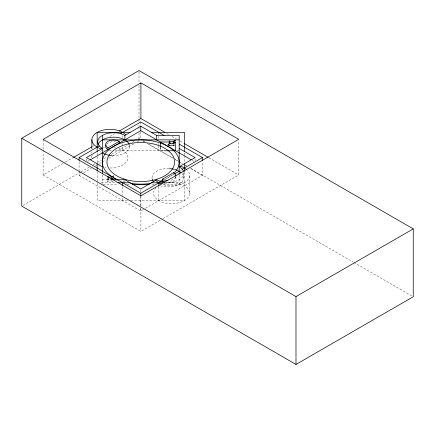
<?xml version="1.0" encoding="UTF-8"?>
<svg xmlns="http://www.w3.org/2000/svg" width="435" height="435" viewBox="0 0 435 435"><rect width="100%" height="100%" fill="white"/><g stroke="black" fill="none" stroke-linecap="round" stroke-linejoin="round"><path stroke-width="0.33" stroke-dasharray="2.17 1.63" d="M91.861 155.681L91.861 157.584A18.069 10.435 0 0 1 92.247 155.447M91.861 153.136L91.861 151.864M183.847 177.73L183.842 173.483M189.698 193.205L189.698 175.397M108.266 178.388L107.227 179.541A11.19 6.46 0 0 1 106.466 180.074L106.379 180.133A10.891 6.286 0 0 1 107.401 179.639L109.397 179.041A2.61 1.506 0 0 1 109.696 179.008M43.114 150.102L43.114 174.973L64.782 162.462M65.364 162.125L72.977 157.731M92.302 146.573L95.232 144.882M109.87 136.432L114.557 133.724M87.604 161.396L89.305 160.412M22.924 205.434L80.383 172.265M80.97 171.923L89.175 167.187M93.28 164.816L95.037 163.799M97.386 162.445L101.491 160.08M103.834 158.721L107.353 156.692M111.458 154.322L128.461 144.507M131.979 142.473L134.91 140.782M137.841 139.091L139.01 138.412L140.19 139.091M79.083 170.781L79.083 175.397L81.416 174.049M83.748 172.706L91.328 168.329M95.406 165.974L97.157 164.963M99.479 163.625L101.801 162.282M102.383 161.945L105.868 159.933M108.772 158.258L134.366 143.479M137.281 141.794L139.031 140.788M164.767 179.563L173.995 174.234M180.324 170.58L181.46 169.922M79.083 175.397L140.782 211.018L144.86 208.659M145.442 208.321L202.476 175.397L202.476 161.543M43.114 174.973L140.907 231.431L162.576 218.925M163.158 218.587L238.701 174.973L238.701 140.695M101.192 150.211L105.227 150.211M109.261 150.211L111.953 150.211M115.313 150.211L163.56 150.211M177.007 150.211L180.373 150.211M163.652 150.749L160.357 150.749L160.357 148.726M102.377 179.758L110.92 179.758M101.192 182.776L116.656 182.776M164.903 182.776L184.407 182.776A18.069 10.435 0 0 0 187.431 170.335M103.035 184.222L118.255 184.222M126.906 184.222L130.288 184.222M151.951 184.222L154.659 184.222M163.304 184.222L179.187 184.222A15.91 9.184 0 0 0 181.846 173.271M127.395 200.584L97.157 200.584L97.157 181.118M130.739 200.584L184.407 200.584L184.407 171.694M112.66 181.449L112.524 181.379A4.986 2.882 0 0 0 111.773 181.074L110.283 180.781A2.61 1.506 0 0 0 109.397 180.824L107.401 181.422A10.891 6.286 0 0 0 106.379 181.917L106.466 181.857A11.19 6.46 0 0 0 107.227 181.324L108.266 180.172A2.61 1.506 0 0 0 108.342 179.66L107.836 178.796A4.986 2.882 0 0 0 107.385 178.421A4.883 2.817 0 0 0 107.189 178.296L107.314 178.355A4.986 2.882 0 0 0 108.059 178.665L109.555 178.959A2.61 1.506 0 0 0 109.843 178.964M166.676 133.387L169.014 134.741M171.945 136.432L176.626 139.135M180.144 141.163L183.657 143.191M208.838 157.731L238.701 174.973M192.254 160.412L193.961 161.396M143.131 140.793L144.898 141.81M149.015 144.192L173.146 158.117M173.734 158.46L178.442 161.178M179.03 161.516L182.559 163.555M185.506 165.256L186.68 165.936M190.802 168.312L353.225 262.087M353.813 262.425L412.663 296.404M142.528 140.788L144.279 141.794M147.193 143.479L172.793 158.258M175.115 159.596L182.086 163.625M184.407 164.963L186.153 165.974M190.818 168.666L202.476 175.397M111.681 180.547L112.002 180.944A4.986 2.882 0 0 0 112.447 181.313A4.883 2.817 0 0 0 112.643 181.444M195.092 158.862L195.092 160.776M184.407 152.892L184.407 155.072M184.407 155.572L184.407 162.326M179.187 175.131L179.187 184.222A15.91 9.184 0 0 1 160.216 185.761M175.925 176.539L175.925 177.73M173.587 174.022L173.587 174.468A7.988 4.611 0 0 1 174.517 175.115M158.851 132.398L158.851 138.993M158.851 143.615L158.851 144.931M158.851 145.594L158.851 150.211M158.851 186.729L158.851 200.584M140.907 195.81L140.907 205.891M140.907 208.582L140.907 231.431M140.782 121.969L140.782 125.927M140.782 131.859L140.782 139.118M140.782 189.584L140.782 192.134M140.782 196.506L140.782 211.018M139.01 71.911L139.01 82.77M139.01 85.483L139.01 118.733M139.01 119.413L139.01 122.126M139.01 124.84L139.01 126.199M139.01 126.879L139.01 130.272M139.01 132.985L139.01 138.412M124.872 180.4L124.872 182.308M122.708 135.698L122.708 137.677M122.708 143.615L122.708 150.211M122.708 186.729L122.708 195.304M122.708 197.947L122.708 200.584M108.353 178.638L108.353 179.824M102.377 175.06L102.377 183.586M97.157 152.892L97.157 162.326M97.157 171.694L97.157 180.764M86.467 158.862L86.467 160.776M79.083 161.543L79.083 170.118M43.114 139.352L43.114 149.433M118.701 148.465A18.069 10.435 0 0 1 127.428 160.2A18.069 10.435 0 0 1 109.935 168.019M106.232 167.796A18.069 10.435 0 0 1 105.036 167.627M99.691 166.181A18.069 10.435 0 0 1 98.788 165.8M103.312 147.878A18.069 10.435 0 0 1 104.449 147.644M113.633 147.378A18.069 10.435 0 0 1 115.416 147.644M164.452 183.63A18.069 10.435 0 0 1 189.6 192.129A18.069 10.435 0 0 1 168.008 203.428A18.069 10.435 0 0 1 155.828 188.143M184.407 182.776A18.069 10.435 0 0 1 162.859 184.516M152.027 177.73A15.91 9.184 0 0 1 169.036 168.568M129.532 146.372A15.91 9.184 0 0 1 112.529 155.534M101.409 152.255A15.91 9.184 0 0 1 100.518 151.576M183.82 172.744A15.91 9.184 0 0 1 165.768 182.363M106.64 144.132A7.988 4.611 0 0 1 115.259 141.859M175.756 176.784A7.988 4.611 0 0 1 166.3 182.243M171.526 175.338A38.405 22.174 0 0 1 164.881 179.318M124.829 182.221A38.405 22.174 0 0 1 122.376 181.509M175.756 176.893A7.988 4.611 0 0 1 169.574 180.46"/><path stroke-width="0.65" d="M111.659 179.394L112.605 178.415A11.19 6.46 0 0 1 113.372 177.882L113.54 177.779A11.196 6.465 0 0 1 112.437 178.317M173.386 143.757L174.332 142.778A11.19 6.46 0 0 1 175.098 142.245L175.267 142.142M169.639 145.056L168.954 145.687A11.19 6.46 0 0 1 168.187 146.22L168.041 146.312A11.196 6.465 0 0 1 169.123 145.785L171.124 145.187A2.61 1.506 0 0 1 172.01 145.143L173.5 145.437A4.986 2.882 0 0 1 174.25 145.741L174.25 145.741A4.986 2.882 0 0 1 173.728 145.306L173.402 144.909M175.267 140.358L175.098 140.461A11.19 6.46 0 0 0 174.332 141L173.293 142.153A2.61 1.506 0 0 0 173.222 142.664L173.728 143.523A4.986 2.882 0 0 0 174.261 143.958L174.261 143.958A4.986 2.882 0 0 0 173.5 143.653L172.01 143.36A2.61 1.506 0 0 0 171.124 143.403L169.123 144.001A11.196 6.465 0 0 0 168.041 144.529L168.019 144.545M113.54 175.996L113.372 176.099A11.19 6.46 0 0 0 112.605 176.632L111.567 177.784A2.61 1.506 0 0 0 111.496 178.296L112.002 179.16A4.986 2.882 0 0 0 112.35 179.459M168.041 144.529L168.187 144.442A11.19 6.46 0 0 0 168.954 143.903L169.993 142.751A2.61 1.506 0 0 0 170.063 142.24L169.558 141.38A4.986 2.882 0 0 0 169.025 140.945L169.025 140.945A4.986 2.882 0 0 0 169.786 141.25L171.281 141.538A2.61 1.506 0 0 0 172.162 141.5L174.163 140.897A10.891 6.286 0 0 0 175.185 140.407L175.245 140.369M21.75 138.259L139.01 70.557L413.25 228.886L413.25 296.741L295.99 364.443L21.75 206.114L21.75 138.259L295.99 296.588L413.25 228.886M140.907 82.889L43.114 139.352L140.907 195.81L238.701 139.352L140.907 82.889L140.907 118.51L164.919 132.37M73.564 157.394L91.72 146.91M119.239 131.022L140.907 118.51M79.083 160.227L79.083 157.584L99.305 145.91M120.56 133.643L140.782 121.969L164.071 135.415M102.377 166.774L86.467 157.584L102.377 148.4A15.91 9.184 0 0 1 102.377 135.415A15.91 9.184 0 0 1 124.872 135.415L140.782 126.226L156.687 135.415L179.187 135.415L179.187 174.484M106.015 144.975A7.988 4.611 0 0 0 107.978 149.629L107.978 147.851L119.272 141.332L119.272 143.11A7.988 4.611 0 0 0 118.739 142.832M90.442 159.754L140.782 130.69L191.117 159.754M164.767 181.96A7.988 4.611 0 0 1 162.293 180.987L162.293 179.209L173.587 172.69A7.988 4.611 0 0 1 175.925 175.947M117.488 179.758L140.782 193.205L161.004 181.531M182.254 169.264L202.476 157.584L202.476 160.885M161.303 181.558L163.033 180.558M174.571 173.897L179.187 171.232M175.245 142.153L175.185 142.185A10.891 6.286 0 0 1 174.158 142.68L172.766 143.158M112.437 178.317L111.045 178.796M130.092 132.398L97.157 132.398L97.157 151.418M151.467 132.398L184.407 132.398L184.407 151.418M102.377 139.874L179.187 139.874M168.927 141.995L160.357 141.995L160.357 148.726M174.201 141.995L175.522 141.995L175.522 150.749L164.31 150.749M112.235 179.758L124.872 179.758L140.782 188.942L156.687 179.758A15.91 9.184 0 0 0 164.517 182.238M118.005 182.776L130.092 182.776M151.467 182.776L164.229 182.776M132.322 184.222L149.243 184.222M170.226 143.158L169.786 143.028A4.986 2.882 0 0 1 169.036 142.724L169.036 142.724A4.986 2.882 0 0 1 169.558 143.158L169.884 143.555M111.567 179.225L111.779 179.291A4.986 2.882 0 0 1 112.524 179.601L112.66 179.671M184.244 143.528L208.251 157.394M179.187 144.143L202.476 157.584M179.187 148.4L195.092 157.584L179.187 166.774A15.91 9.184 0 0 1 183.472 171.292M79.083 157.584L102.377 171.031M102.377 171.232L112.181 176.898M113.334 177.562L117.374 179.894M108.059 177.268L107.836 177.012A4.986 2.882 0 0 0 107.385 176.643A4.883 2.817 0 0 0 107.233 176.539L107.314 176.577A4.986 2.882 0 0 0 108.059 176.882L109.555 177.175A2.61 1.506 0 0 0 110.441 177.137L112.437 176.534A11.196 6.465 0 0 0 113.519 176.006M295.99 296.588L295.99 364.443M184.407 163.756L184.407 171.374M173.587 172.69L173.587 173.244M158.851 182.776L158.851 186.071M156.687 135.415L156.687 139.874M140.782 126.226L140.782 130.69M140.782 193.205L140.782 195.842M124.872 135.415L124.872 139.874M122.708 182.776L122.708 185.413M102.377 135.415L102.377 173.831M97.157 163.756L97.157 170.699M91.861 139.776L91.861 148.683M101.393 148.971A18.069 10.435 0 0 1 97.157 132.398A18.069 10.435 0 0 1 125.856 134.845M161.39 183.994A18.069 10.435 0 0 1 155.703 180.329M180.172 166.203A18.069 10.435 0 0 1 186.517 169.487M111.98 155.507A15.91 9.184 0 0 1 102.377 152.864M98.054 144.491A15.91 9.184 0 0 1 114.443 137.199A15.91 9.184 0 0 1 129.445 145.42M153.337 181.379A15.91 9.184 0 0 1 152.114 178.676M169.579 168.595A15.91 9.184 0 0 1 181.047 172.526M111.757 176.572A38.405 22.174 0 0 1 112.36 147.133A38.405 22.174 0 0 1 163.06 143.99A38.405 22.174 0 0 1 174.489 172.679M162.685 180.264A38.405 22.174 0 0 1 159.786 181.319M150.94 183.434A38.405 22.174 0 0 1 130.62 183.434M117.765 179.802A38.405 22.174 0 0 1 113.622 177.73M107.978 147.851A7.988 4.611 0 0 1 107.978 141.332A7.988 4.611 0 0 1 119.272 141.332M167.937 180.558A7.988 4.611 0 0 1 162.293 179.209M112.643 179.66A4.883 2.817 0 0 1 112.447 179.535M123.866 178.964A33.827 19.531 0 0 0 174.604 162.048A33.827 19.531 0 0 0 123.866 145.138A33.827 19.531 0 0 0 123.866 178.964"/></g></svg>
